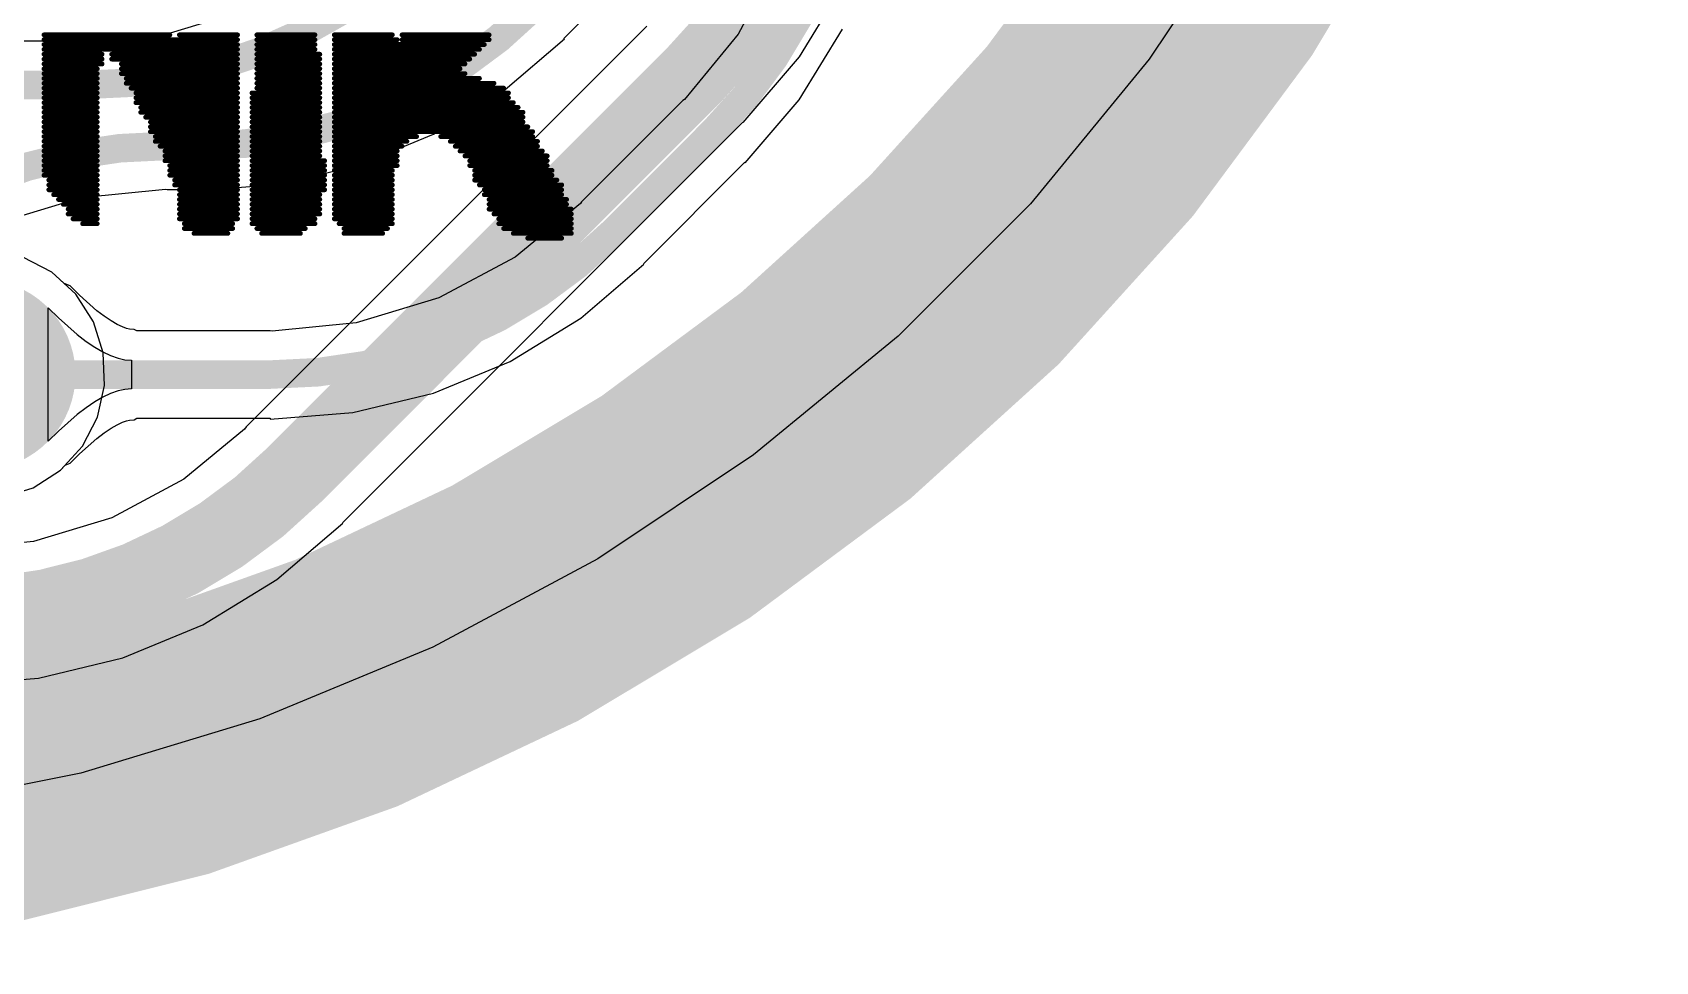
# Model space of a CAD drawing. Header units: millimetres. Extents: x 55.2 to 76.6, y 56.7 to 78.1.
# Drawn here: x 68.09 to 76.61, y 56.74 to 61.61 of the extents above; entities that cross this region are included whole.
import ezdxf

# ---------------------------------------------------------------- set-up
doc = ezdxf.new("R2010")
doc.units = ezdxf.units.MM
for name, color, linetype in [('BottomLayer', 5, 'Continuous'), ('BottomOverlay', 54, 'Continuous'), ('Mechanical1', 6, 'Continuous'), ('MultiLayer', 9, 'Continuous'), ('PadHoleLayer', 156, 'Continuous'), ('TopLayer', 1, 'Continuous'), ('TopSolder', 216, 'Continuous')]:
    doc.layers.add(name, color=color, linetype=linetype)

# ---------------------------------------------------------------- blocks, each defined once
blk = doc.blocks.new('LINX_CELL_HOLDER_SMT_1225_B_4')
at = {"layer": 'BottomOverlay', "const_width": 0.1}
blk.add_lwpolyline([(6, 0, 1), (-6, 0, 1)], format="xyb", close=True, dxfattribs=at)
blk = doc.blocks.new('TESTPOINT_HOLE_6')
at = {"layer": 'BottomLayer', "const_width": 0.5}
blk.add_lwpolyline([(-0.25, 0, 1), (0.25, 0, 1)], format="xyb", close=True, dxfattribs=at)
at = {"layer": 'MultiLayer', "const_width": 0.5}
blk.add_lwpolyline([(-0.25, 0, 1), (0.25, 0, 1)], format="xyb", close=True, dxfattribs=at)
at = {"layer": 'PadHoleLayer', "const_width": 0.325}
blk.add_lwpolyline([(-0.1625, 0, 1), (0.1625, 0, 1)], format="xyb", close=True, dxfattribs=at)
at = {"layer": 'TopLayer', "const_width": 0.5}
blk.add_lwpolyline([(-0.25, 0, 1), (0.25, 0, 1)], format="xyb", close=True, dxfattribs=at)

msp = doc.modelspace()

# ---------------------------------------------------------------- linework, layer by layer
at = {"layer": 'BottomLayer'}
for p, q in [((74.5006, 62.2898), (73.9548, 61.4728)), ((70.8817, 61.5813), (71.2752, 61.9748)), ((72.1183, 61.4852), (72.356, 61.873)), ((69.2488, 61.7397), (68.8148, 61.608)), ((68.8148, 61.608), (68.373, 61.5645)), ((71.3167, 61.6454), (69.2146, 59.5433)), ((68.3634, 61.5664), (67.8501, 61.5664)), ((68.373, 61.5645), (68.3634, 61.5664)), ((70.5607, 61.3019), (70.8845, 61.5785)), ((70.8845, 61.5785), (70.8817, 61.5813)), ((71.8229, 61.1392), (72.1183, 61.4852)), ((73.9548, 61.4728), (73.3314, 60.7133)), ((70.1975, 61.0794), (70.5607, 61.3019)), ((69.7193, 59.0386), (71.8214, 61.1407)), ((71.8214, 61.1407), (71.8229, 61.1392)), ((69.8041, 60.9164), (70.1975, 61.0794)), ((69.39, 60.817), (69.8041, 60.9164)), ((68.3487, 60.7459), (68.7905, 60.7894)), ((68.7905, 60.7894), (68.8, 60.7875)), ((68.8, 60.7875), (68.9655, 60.7875)), ((68.9655, 60.7836), (69.39, 60.817)), ((68.9655, 60.7875), (68.9655, 60.7836)), ((67.9624, 60.6287), (68.3487, 60.7459)), ((73.3314, 60.7133), (72.6367, 60.0186)), ((68.194, 60.354), (68.0422, 60.4331)), ((68.3202, 60.2384), (68.194, 60.354)), ((68.4122, 60.0941), (68.3202, 60.2384)), ((68.4637, 59.9308), (68.4122, 60.0941)), ((72.6367, 60.0186), (71.8772, 59.3952)), ((68.4711, 59.7599), (68.4637, 59.9308)), ((68.4341, 59.5928), (68.4711, 59.7599)), ((68.355, 59.441), (68.4341, 59.5928)), ((69.2057, 59.5299), (68.8864, 59.2679)), ((69.2146, 59.5433), (69.2057, 59.5299)), ((68.2394, 59.3148), (68.355, 59.441)), ((71.8772, 59.3952), (71.0602, 58.8494)), ((68.0951, 59.2228), (68.2394, 59.3148)), ((67.9318, 59.1714), (68.0951, 59.2228)), ((68.8864, 59.2679), (68.5081, 59.0657)), ((68.5081, 59.0657), (68.0977, 58.9412)), ((69.3748, 58.7417), (69.7207, 59.0371)), ((69.7207, 59.0371), (69.7193, 59.0386)), ((68.0977, 58.9412), (67.6867, 58.9007)), ((71.0602, 58.8494), (70.1937, 58.3862)), ((68.987, 58.504), (69.3748, 58.7417)), ((68.5667, 58.3299), (68.987, 58.504)), ((70.1937, 58.3862), (69.286, 58.0102)), ((68.1244, 58.2238), (68.5667, 58.3299)), ((67.6709, 58.1881), (68.1244, 58.2238)), ((69.286, 58.0102), (68.3457, 57.725)), ((68.3457, 57.725), (67.3821, 57.5333))]:
    msp.add_line(p, q, dxfattribs=at)
for points, const_width in [([(72.313, 63.1891, -0.198912), (71.5691, 61.3931)], 0.4), ([(69.9077, 61.8604, -0.164848), (68.3634, 61.337)], 0.15), ([(70.7195, 61.7435, -0.198912), (68.9655, 61.0169)], 0.15), ([(67.004, 60.273, -0.198912), (68.8, 61.0169)], 0.15), ([(69.4669, 59.2909, -0.198912), (67.6709, 58.547)], 0.4)]:
    msp.add_lwpolyline(points, format="xyb", dxfattribs=dict(at, const_width=const_width))
for points, const_width in [([(69.4669, 59.2909), (71.5691, 61.3931)], 0.4), ([(67.8501, 61.337), (68.3634, 61.337)], 0.15), ([(68.8, 61.0169), (68.9655, 61.0169)], 0.15)]:
    msp.add_lwpolyline(points, dxfattribs=dict(at, const_width=const_width))
for points, const_width in [([(71.4691, 61.3931, 1), (71.6691, 61.3931, 1)], 0.2), ([(71.4691, 61.3931, 1), (71.6691, 61.3931, 1)], 0.2), ([(68.3259, 61.337, 1), (68.4009, 61.337, 1)], 0.075), ([(68.3259, 61.337, 1), (68.4009, 61.337, 1)], 0.075), ([(68.7625, 61.0169, 1), (68.8375, 61.0169, 1)], 0.075), ([(68.7625, 61.0169, 1), (68.8375, 61.0169, 1)], 0.075), ([(68.928, 61.0169, 1), (69.003, 61.0169, 1)], 0.075), ([(68.928, 61.0169, 1), (69.003, 61.0169, 1)], 0.075), ([(69.3669, 59.2909, 1), (69.5669, 59.2909, 1)], 0.2), ([(69.3669, 59.2909, 1), (69.5669, 59.2909, 1)], 0.2)]:
    msp.add_lwpolyline(points, format="xyb", close=True, dxfattribs=dict(at, const_width=const_width))
at = {"layer": 'Mechanical1', "const_width": 0.2}
msp.add_lwpolyline([(75.913, 67.437, 1), (55.913, 67.437, 1)], format="xyb", close=True, dxfattribs=at)
at = {"layer": 'TopLayer'}
for p, q in [((74.5006, 62.2898), (73.9548, 61.4728)), ((72.0103, 62.0038), (71.7966, 61.6038)), ((72.1168, 61.2589), (72.3442, 61.6299)), ((71.7966, 61.6038), (71.515, 61.2607)), ((73.9548, 61.4728), (73.3314, 60.7133)), ((71.5068, 61.2553), (70.9747, 60.7232)), ((71.515, 61.2607), (71.5068, 61.2553)), ((71.8342, 60.9279), (72.1168, 61.2589)), ((71.2992, 60.3987), (71.8313, 60.9308)), ((71.8313, 60.9308), (71.8342, 60.9279)), ((70.9693, 60.715), (70.6262, 60.4334)), ((70.9747, 60.7232), (70.9693, 60.715)), ((73.3314, 60.7133), (72.6367, 60.0186)), ((68.194, 60.354), (68.0422, 60.4331)), ((70.6262, 60.4334), (70.2262, 60.2197)), ((68.2585, 60.295), (68.194, 60.354)), ((70.9711, 60.1132), (71.3021, 60.3958)), ((71.3021, 60.3958), (71.2992, 60.3987)), ((68.2892, 60.2825), (68.2585, 60.295)), ((68.3389, 60.2334), (68.2892, 60.2825)), ((68.1751, 59.467), (68.1751, 60.167)), ((68.1751, 60.167), (68.228, 60.1148)), ((68.4308, 60.1523), (68.3389, 60.2334)), ((70.2262, 60.2197), (69.7922, 60.088)), ((68.228, 60.1148), (68.3276, 60.0268)), ((68.4693, 60.1229), (68.4308, 60.1523)), ((68.5054, 60.0984), (68.4693, 60.1229)), ((68.5374, 60.0799), (68.5054, 60.0984)), ((68.5647, 60.067), (68.5374, 60.0799)), ((69.7922, 60.088), (69.3505, 60.0445)), ((70.6001, 59.8858), (70.9711, 60.1132)), ((68.3276, 60.0268), (68.3744, 59.991)), ((68.3744, 59.991), (68.4192, 59.9608)), ((68.5864, 60.0592), (68.5647, 60.067)), ((68.6022, 60.0557), (68.5864, 60.0592)), ((68.6252, 60.0538), (68.6022, 60.0557)), ((68.6398, 60.0464), (68.6252, 60.0538)), ((69.3409, 60.0464), (68.6398, 60.0464)), ((69.3505, 60.0445), (69.3409, 60.0464)), ((72.6367, 60.0186), (71.8772, 59.3952)), ((68.4192, 59.9608), (68.4619, 59.936)), ((68.4619, 59.936), (68.5026, 59.9168)), ((68.5026, 59.9168), (68.5412, 59.903)), ((68.5412, 59.903), (68.5778, 59.8948)), ((68.5778, 59.8948), (68.6123, 59.892)), ((68.6123, 59.892), (68.6123, 59.742)), ((70.198, 59.7192), (70.6001, 59.8858)), ((68.5778, 59.7393), (68.5412, 59.731)), ((68.6123, 59.742), (68.5778, 59.7393)), ((68.4192, 59.6733), (68.3744, 59.643)), ((68.4619, 59.698), (68.4192, 59.6733)), ((68.5026, 59.7173), (68.4619, 59.698)), ((68.5412, 59.731), (68.5026, 59.7173)), ((69.7748, 59.6176), (70.198, 59.7192)), ((68.3276, 59.6073), (68.228, 59.5193)), ((68.3744, 59.643), (68.3276, 59.6073)), ((68.5374, 59.5541), (68.5647, 59.567)), ((68.5647, 59.567), (68.5864, 59.5748)), ((68.5864, 59.5748), (68.6022, 59.5783)), ((68.6022, 59.5783), (68.6252, 59.5802)), ((68.6252, 59.5802), (68.6398, 59.5876)), ((68.6398, 59.5876), (69.3409, 59.5876)), ((69.3409, 59.5835), (69.7748, 59.6176)), ((69.3409, 59.5876), (69.3409, 59.5835)), ((68.228, 59.5193), (68.1751, 59.467)), ((68.3388, 59.4006), (68.4308, 59.4817)), ((68.4308, 59.4817), (68.4693, 59.5112)), ((68.4693, 59.5112), (68.5054, 59.5356)), ((68.5054, 59.5356), (68.5374, 59.5541)), ((68.2892, 59.3515), (68.3388, 59.4006)), ((71.8772, 59.3952), (71.0602, 58.8494)), ((68.0951, 59.2228), (68.2394, 59.3148)), ((68.2394, 59.3148), (68.2635, 59.341)), ((68.2635, 59.341), (68.2892, 59.3515)), ((67.9318, 59.1714), (68.0951, 59.2228)), ((71.0602, 58.8494), (70.1937, 58.3862)), ((70.1937, 58.3862), (69.286, 58.0102)), ((69.286, 58.0102), (68.3457, 57.725)), ((68.3457, 57.725), (67.3821, 57.5333))]:
    msp.add_line(p, q, dxfattribs=at)
at = {"layer": 'TopLayer', "const_width": 0.15}
for points in [[(72.413, 62.8891, -0.198912), (71.6691, 61.0931)], [(71.1369, 60.561, -0.198912), (69.3409, 59.817)]]:
    msp.add_lwpolyline(points, format="xyb", dxfattribs=at)
for points in [[(71.1369, 60.561), (71.613, 61.037)], [(71.613, 61.037), (71.6691, 61.0931)], [(67.818, 59.817), (69.3409, 59.817)]]:
    msp.add_lwpolyline(points, dxfattribs=at)
at = {"layer": 'TopLayer', "const_width": 0.075}
for points in [[(71.5755, 61.037, 1), (71.6505, 61.037, 1)], [(71.5755, 61.037, 1), (71.6505, 61.037, 1)], [(71.6316, 61.0931, 1), (71.7066, 61.0931, 1)], [(71.6316, 61.0931, 1), (71.7066, 61.0931, 1)], [(71.0994, 60.561, 1), (71.1744, 60.561, 1)], [(71.0994, 60.561, 1), (71.1744, 60.561, 1)], [(69.3034, 59.817, 1), (69.3784, 59.817, 1)], [(69.3034, 59.817, 1), (69.3784, 59.817, 1)]]:
    msp.add_lwpolyline(points, format="xyb", close=True, dxfattribs=at)
at = {"layer": 'TopSolder'}
for points, const_width in [([(75.913, 67.437, 1), (55.913, 67.437, 1)], 1.4), ([(68.1463, 61.5995, 1), (68.159, 61.5995, 1)], 0.0127), ([(68.8067, 61.5995, 1), (68.8194, 61.5995, 1)], 0.0127), ([(68.8575, 61.5995, 1), (68.8702, 61.5995, 1)], 0.0127), ([(69.1623, 61.5995, 1), (69.175, 61.5995, 1)], 0.0127), ([(69.2639, 61.5995, 1), (69.2766, 61.5995, 1)], 0.0127), ([(69.5687, 61.5995, 1), (69.5814, 61.5995, 1)], 0.0127), ([(69.6703, 61.5995, 1), (69.683, 61.5995, 1)], 0.0127), ([(69.9751, 61.5995, 1), (69.9878, 61.5995, 1)], 0.0127), ([(70.0259, 61.5995, 1), (70.0386, 61.5995, 1)], 0.0127), ([(70.4831, 61.5995, 1), (70.4958, 61.5995, 1)], 0.0127), ([(68.1463, 61.5741, 1), (68.159, 61.5741, 1)], 0.0127), ([(68.1463, 61.5487, 1), (68.159, 61.5487, 1)], 0.0127), ([(68.1463, 61.5233, 1), (68.159, 61.5233, 1)], 0.0127), ([(69.1623, 61.5741, 1), (69.175, 61.5741, 1)], 0.0127), ([(69.1623, 61.5487, 1), (69.175, 61.5487, 1)], 0.0127), ([(69.1623, 61.5233, 1), (69.175, 61.5233, 1)], 0.0127), ([(69.2639, 61.5741, 1), (69.2766, 61.5741, 1)], 0.0127), ([(69.2639, 61.5487, 1), (69.2766, 61.5487, 1)], 0.0127), ([(69.2639, 61.5233, 1), (69.2766, 61.5233, 1)], 0.0127), ([(69.5687, 61.5741, 1), (69.5814, 61.5741, 1)], 0.0127), ([(69.5687, 61.5487, 1), (69.5814, 61.5487, 1)], 0.0127), ([(69.5687, 61.5233, 1), (69.5814, 61.5233, 1)], 0.0127), ([(69.6703, 61.5741, 1), (69.683, 61.5741, 1)], 0.0127), ([(69.6703, 61.5487, 1), (69.683, 61.5487, 1)], 0.0127), ([(69.6703, 61.5233, 1), (69.683, 61.5233, 1)], 0.0127), ([(70.0005, 61.5741, 1), (70.0132, 61.5741, 1)], 0.0127), ([(70.0259, 61.5741, 1), (70.0386, 61.5741, 1)], 0.0127), ([(70.4323, 61.5233, 1), (70.445, 61.5233, 1)], 0.0127), ([(70.4577, 61.5487, 1), (70.4704, 61.5487, 1)], 0.0127), ([(70.4831, 61.5741, 1), (70.4958, 61.5741, 1)], 0.0127), ([(68.1463, 61.4979, 1), (68.159, 61.4979, 1)], 0.0127), ([(68.1463, 61.4725, 1), (68.159, 61.4725, 1)], 0.0127), ([(68.1463, 61.4471, 1), (68.159, 61.4471, 1)], 0.0127), ([(68.4511, 61.4979, 1), (68.4638, 61.4979, 1)], 0.0127), ([(68.4511, 61.4725, 1), (68.4638, 61.4725, 1)], 0.0127), ([(68.4511, 61.4471, 1), (68.4638, 61.4471, 1)], 0.0127), ([(68.5019, 61.4979, 1), (68.5146, 61.4979, 1)], 0.0127), ([(68.5019, 61.4725, 1), (68.5146, 61.4725, 1)], 0.0127), ([(68.5527, 61.4471, 1), (68.5654, 61.4471, 1)], 0.0127), ([(69.1623, 61.4979, 1), (69.175, 61.4979, 1)], 0.0127), ([(69.1623, 61.4725, 1), (69.175, 61.4725, 1)], 0.0127), ([(69.1623, 61.4471, 1), (69.175, 61.4471, 1)], 0.0127), ([(69.2639, 61.4979, 1), (69.2766, 61.4979, 1)], 0.0127), ([(69.2639, 61.4725, 1), (69.2766, 61.4725, 1)], 0.0127), ([(69.2639, 61.4471, 1), (69.2766, 61.4471, 1)], 0.0127), ([(69.5941, 61.4979, 1), (69.6068, 61.4979, 1)], 0.0127), ([(69.5941, 61.4725, 1), (69.6068, 61.4725, 1)], 0.0127), ([(69.5941, 61.4471, 1), (69.6068, 61.4471, 1)], 0.0127), ([(69.6703, 61.4979, 1), (69.683, 61.4979, 1)], 0.0127), ([(69.6703, 61.4725, 1), (69.683, 61.4725, 1)], 0.0127), ([(69.6703, 61.4471, 1), (69.683, 61.4471, 1)], 0.0127), ([(70.3561, 61.4471, 1), (70.3688, 61.4471, 1)], 0.0127), ([(70.3815, 61.4725, 1), (70.3942, 61.4725, 1)], 0.0127), ([(70.4069, 61.4979, 1), (70.4196, 61.4979, 1)], 0.0127), ([(68.1463, 61.4217, 1), (68.159, 61.4217, 1)], 0.0127), ([(68.1463, 61.3963, 1), (68.159, 61.3963, 1)], 0.0127), ([(68.1463, 61.3709, 1), (68.159, 61.3709, 1)], 0.0127), ([(68.1463, 61.3455, 1), (68.159, 61.3455, 1)], 0.0127), ([(68.4257, 61.4217, 1), (68.4384, 61.4217, 1)], 0.0127), ([(68.4257, 61.3963, 1), (68.4384, 61.3963, 1)], 0.0127), ([(68.4257, 61.3709, 1), (68.4384, 61.3709, 1)], 0.0127), ([(68.4257, 61.3455, 1), (68.4384, 61.3455, 1)], 0.0127), ([(68.5527, 61.4217, 1), (68.5654, 61.4217, 1)], 0.0127), ([(68.5527, 61.3963, 1), (68.5654, 61.3963, 1)], 0.0127), ([(68.5781, 61.3709, 1), (68.5908, 61.3709, 1)], 0.0127), ([(68.5781, 61.3455, 1), (68.5908, 61.3455, 1)], 0.0127), ([(69.1623, 61.4217, 1), (69.175, 61.4217, 1)], 0.0127), ([(69.1623, 61.3963, 1), (69.175, 61.3963, 1)], 0.0127), ([(69.1623, 61.3709, 1), (69.175, 61.3709, 1)], 0.0127), ([(69.1623, 61.3455, 1), (69.175, 61.3455, 1)], 0.0127), ([(69.2639, 61.4217, 1), (69.2766, 61.4217, 1)], 0.0127), ([(69.2639, 61.3963, 1), (69.2766, 61.3963, 1)], 0.0127), ([(69.2639, 61.3709, 1), (69.2766, 61.3709, 1)], 0.0127), ([(69.2639, 61.3455, 1), (69.2766, 61.3455, 1)], 0.0127), ([(69.5941, 61.4217, 1), (69.6068, 61.4217, 1)], 0.0127), ([(69.5941, 61.3963, 1), (69.6068, 61.3963, 1)], 0.0127), ([(69.5941, 61.3709, 1), (69.6068, 61.3709, 1)], 0.0127), ([(69.5941, 61.3455, 1), (69.6068, 61.3455, 1)], 0.0127), ([(69.6703, 61.4217, 1), (69.683, 61.4217, 1)], 0.0127), ([(69.6703, 61.3963, 1), (69.683, 61.3963, 1)], 0.0127), ([(69.6703, 61.3709, 1), (69.683, 61.3709, 1)], 0.0127), ([(69.6703, 61.3455, 1), (69.683, 61.3455, 1)], 0.0127), ([(70.3307, 61.4217, 1), (70.3434, 61.4217, 1)], 0.0127), ([(70.3561, 61.3963, 1), (70.3688, 61.3963, 1)], 0.0127), ([(70.4323, 61.3709, 1), (70.445, 61.3709, 1)], 0.0127), ([(70.5085, 61.3455, 1), (70.5212, 61.3455, 1)], 0.0127), ([(68.1463, 61.3201, 1), (68.159, 61.3201, 1)], 0.0127), ([(68.1463, 61.2947, 1), (68.159, 61.2947, 1)], 0.0127), ([(68.1463, 61.2693, 1), (68.159, 61.2693, 1)], 0.0127), ([(68.4257, 61.3201, 1), (68.4384, 61.3201, 1)], 0.0127), ([(68.4257, 61.2947, 1), (68.4384, 61.2947, 1)], 0.0127), ([(68.4257, 61.2693, 1), (68.4384, 61.2693, 1)], 0.0127), ([(68.6035, 61.3201, 1), (68.6162, 61.3201, 1)], 0.0127), ([(68.6289, 61.2947, 1), (68.6416, 61.2947, 1)], 0.0127), ([(68.6289, 61.2693, 1), (68.6416, 61.2693, 1)], 0.0127), ([(69.1623, 61.3201, 1), (69.175, 61.3201, 1)], 0.0127), ([(69.1623, 61.2947, 1), (69.175, 61.2947, 1)], 0.0127), ([(69.1623, 61.2693, 1), (69.175, 61.2693, 1)], 0.0127), ([(69.2385, 61.2947, 1), (69.2512, 61.2947, 1)], 0.0127), ([(69.2385, 61.2693, 1), (69.2512, 61.2693, 1)], 0.0127), ([(69.2639, 61.3201, 1), (69.2766, 61.3201, 1)], 0.0127), ([(69.5941, 61.3201, 1), (69.6068, 61.3201, 1)], 0.0127), ([(69.5941, 61.2947, 1), (69.6068, 61.2947, 1)], 0.0127), ([(69.5941, 61.2693, 1), (69.6068, 61.2693, 1)], 0.0127), ([(69.6703, 61.3201, 1), (69.683, 61.3201, 1)], 0.0127), ([(69.6703, 61.2947, 1), (69.683, 61.2947, 1)], 0.0127), ([(69.6703, 61.2693, 1), (69.683, 61.2693, 1)], 0.0127), ([(70.5593, 61.3201, 1), (70.572, 61.3201, 1)], 0.0127), ([(70.5847, 61.2947, 1), (70.5974, 61.2947, 1)], 0.0127), ([(70.5847, 61.2693, 1), (70.5974, 61.2693, 1)], 0.0127), ([(68.1463, 61.2439, 1), (68.159, 61.2439, 1)], 0.0127), ([(68.1463, 61.2185, 1), (68.159, 61.2185, 1)], 0.0127), ([(68.1463, 61.1931, 1), (68.159, 61.1931, 1)], 0.0127), ([(68.1463, 61.1677, 1), (68.159, 61.1677, 1)], 0.0127), ([(68.4257, 61.2439, 1), (68.4384, 61.2439, 1)], 0.0127), ([(68.4257, 61.2185, 1), (68.4384, 61.2185, 1)], 0.0127), ([(68.4257, 61.1931, 1), (68.4384, 61.1931, 1)], 0.0127), ([(68.4257, 61.1677, 1), (68.4384, 61.1677, 1)], 0.0127), ([(68.6289, 61.2439, 1), (68.6416, 61.2439, 1)], 0.0127), ([(68.6543, 61.2185, 1), (68.667, 61.2185, 1)], 0.0127), ([(68.6543, 61.1931, 1), (68.667, 61.1931, 1)], 0.0127), ([(68.6797, 61.1677, 1), (68.6924, 61.1677, 1)], 0.0127), ([(69.1623, 61.2439, 1), (69.175, 61.2439, 1)], 0.0127), ([(69.1623, 61.2185, 1), (69.175, 61.2185, 1)], 0.0127), ([(69.1623, 61.1931, 1), (69.175, 61.1931, 1)], 0.0127), ([(69.1623, 61.1677, 1), (69.175, 61.1677, 1)], 0.0127), ([(69.2385, 61.2439, 1), (69.2512, 61.2439, 1)], 0.0127), ([(69.2385, 61.2185, 1), (69.2512, 61.2185, 1)], 0.0127), ([(69.2385, 61.1931, 1), (69.2512, 61.1931, 1)], 0.0127), ([(69.2385, 61.1677, 1), (69.2512, 61.1677, 1)], 0.0127), ([(69.5941, 61.2439, 1), (69.6068, 61.2439, 1)], 0.0127), ([(69.5941, 61.2185, 1), (69.6068, 61.2185, 1)], 0.0127), ([(69.5941, 61.1931, 1), (69.6068, 61.1931, 1)], 0.0127), ([(69.5941, 61.1677, 1), (69.6068, 61.1677, 1)], 0.0127), ([(69.6703, 61.2439, 1), (69.683, 61.2439, 1)], 0.0127), ([(69.6703, 61.2185, 1), (69.683, 61.2185, 1)], 0.0127), ([(69.6703, 61.1931, 1), (69.683, 61.1931, 1)], 0.0127), ([(69.6703, 61.1677, 1), (69.683, 61.1677, 1)], 0.0127), ([(70.6101, 61.2439, 1), (70.6228, 61.2439, 1)], 0.0127), ([(70.6355, 61.2185, 1), (70.6482, 61.2185, 1)], 0.0127), ([(70.6609, 61.1931, 1), (70.6736, 61.1931, 1)], 0.0127), ([(70.6609, 61.1677, 1), (70.6736, 61.1677, 1)], 0.0127), ([(68.1463, 61.1423, 1), (68.159, 61.1423, 1)], 0.0127), ([(68.1463, 61.1169, 1), (68.159, 61.1169, 1)], 0.0127), ([(68.1463, 61.0915, 1), (68.159, 61.0915, 1)], 0.0127), ([(68.4257, 61.1423, 1), (68.4384, 61.1423, 1)], 0.0127), ([(68.4257, 61.1169, 1), (68.4384, 61.1169, 1)], 0.0127), ([(68.4257, 61.0915, 1), (68.4384, 61.0915, 1)], 0.0127), ([(68.7051, 61.1423, 1), (68.7178, 61.1423, 1)], 0.0127), ([(68.7051, 61.1169, 1), (68.7178, 61.1169, 1)], 0.0127), ([(68.7051, 61.0915, 1), (68.7178, 61.0915, 1)], 0.0127), ([(69.1623, 61.1423, 1), (69.175, 61.1423, 1)], 0.0127), ([(69.1623, 61.1169, 1), (69.175, 61.1169, 1)], 0.0127), ([(69.1623, 61.0915, 1), (69.175, 61.0915, 1)], 0.0127), ([(69.2385, 61.1423, 1), (69.2512, 61.1423, 1)], 0.0127), ([(69.2385, 61.1169, 1), (69.2512, 61.1169, 1)], 0.0127), ([(69.2385, 61.0915, 1), (69.2512, 61.0915, 1)], 0.0127), ([(69.5941, 61.1423, 1), (69.6068, 61.1423, 1)], 0.0127), ([(69.5941, 61.1169, 1), (69.6068, 61.1169, 1)], 0.0127), ([(69.5941, 61.0915, 1), (69.6068, 61.0915, 1)], 0.0127), ([(69.6703, 61.1423, 1), (69.683, 61.1423, 1)], 0.0127), ([(69.6703, 61.1169, 1), (69.683, 61.1169, 1)], 0.0127), ([(69.6703, 61.0915, 1), (69.683, 61.0915, 1)], 0.0127), ([(70.6609, 61.1423, 1), (70.6736, 61.1423, 1)], 0.0127), ([(70.6863, 61.1169, 1), (70.699, 61.1169, 1)], 0.0127), ([(70.7117, 61.0915, 1), (70.7244, 61.0915, 1)], 0.0127), ([(68.1463, 61.0661, 1), (68.159, 61.0661, 1)], 0.0127), ([(68.1463, 61.0407, 1), (68.159, 61.0407, 1)], 0.0127), ([(68.1463, 61.0153, 1), (68.159, 61.0153, 1)], 0.0127), ([(68.4257, 61.0661, 1), (68.4384, 61.0661, 1)], 0.0127), ([(68.4257, 61.0407, 1), (68.4384, 61.0407, 1)], 0.0127), ([(68.4257, 61.0153, 1), (68.4384, 61.0153, 1)], 0.0127), ([(68.7305, 61.0661, 1), (68.7432, 61.0661, 1)], 0.0127), ([(68.7305, 61.0407, 1), (68.7432, 61.0407, 1)], 0.0127), ([(68.7559, 61.0153, 1), (68.7686, 61.0153, 1)], 0.0127), ([(69.1623, 61.0661, 1), (69.175, 61.0661, 1)], 0.0127), ([(69.1623, 61.0407, 1), (69.175, 61.0407, 1)], 0.0127), ([(69.1623, 61.0153, 1), (69.175, 61.0153, 1)], 0.0127), ([(69.2385, 61.0661, 1), (69.2512, 61.0661, 1)], 0.0127), ([(69.2385, 61.0407, 1), (69.2512, 61.0407, 1)], 0.0127), ([(69.2385, 61.0153, 1), (69.2512, 61.0153, 1)], 0.0127), ([(69.5941, 61.0661, 1), (69.6068, 61.0661, 1)], 0.0127), ([(69.5941, 61.0407, 1), (69.6068, 61.0407, 1)], 0.0127), ([(69.5941, 61.0153, 1), (69.6068, 61.0153, 1)], 0.0127), ([(69.6703, 61.0661, 1), (69.683, 61.0661, 1)], 0.0127), ([(69.6703, 61.0407, 1), (69.683, 61.0407, 1)], 0.0127), ([(69.6703, 61.0153, 1), (69.683, 61.0153, 1)], 0.0127), ([(70.0259, 61.0153, 1), (70.0386, 61.0153, 1)], 0.0127), ([(70.0513, 61.0407, 1), (70.064, 61.0407, 1)], 0.0127), ([(70.1021, 61.0661, 1), (70.1148, 61.0661, 1)], 0.0127), ([(70.2291, 61.0661, 1), (70.2418, 61.0661, 1)], 0.0127), ([(70.2799, 61.0407, 1), (70.2926, 61.0407, 1)], 0.0127), ([(70.3053, 61.0153, 1), (70.318, 61.0153, 1)], 0.0127), ([(70.7117, 61.0661, 1), (70.7244, 61.0661, 1)], 0.0127), ([(70.7371, 61.0407, 1), (70.7498, 61.0407, 1)], 0.0127), ([(70.7371, 61.0153, 1), (70.7498, 61.0153, 1)], 0.0127), ([(68.1463, 60.9899, 1), (68.159, 60.9899, 1)], 0.0127), ([(68.1463, 60.9645, 1), (68.159, 60.9645, 1)], 0.0127), ([(68.1463, 60.9391, 1), (68.159, 60.9391, 1)], 0.0127), ([(68.1463, 60.9137, 1), (68.159, 60.9137, 1)], 0.0127), ([(68.4257, 60.9899, 1), (68.4384, 60.9899, 1)], 0.0127), ([(68.4257, 60.9645, 1), (68.4384, 60.9645, 1)], 0.0127), ([(68.4257, 60.9391, 1), (68.4384, 60.9391, 1)], 0.0127), ([(68.4257, 60.9137, 1), (68.4384, 60.9137, 1)], 0.0127), ([(68.7813, 60.9899, 1), (68.794, 60.9899, 1)], 0.0127), ([(68.7813, 60.9645, 1), (68.794, 60.9645, 1)], 0.0127), ([(68.7813, 60.9391, 1), (68.794, 60.9391, 1)], 0.0127), ([(68.8067, 60.9137, 1), (68.8194, 60.9137, 1)], 0.0127), ([(69.1623, 60.9899, 1), (69.175, 60.9899, 1)], 0.0127), ([(69.1623, 60.9645, 1), (69.175, 60.9645, 1)], 0.0127), ([(69.1623, 60.9391, 1), (69.175, 60.9391, 1)], 0.0127), ([(69.1623, 60.9137, 1), (69.175, 60.9137, 1)], 0.0127), ([(69.2385, 60.9899, 1), (69.2512, 60.9899, 1)], 0.0127), ([(69.2385, 60.9645, 1), (69.2512, 60.9645, 1)], 0.0127), ([(69.2385, 60.9391, 1), (69.2512, 60.9391, 1)], 0.0127), ([(69.2385, 60.9137, 1), (69.2512, 60.9137, 1)], 0.0127), ([(69.5941, 60.9899, 1), (69.6068, 60.9899, 1)], 0.0127), ([(69.5941, 60.9645, 1), (69.6068, 60.9645, 1)], 0.0127), ([(69.6195, 60.9391, 1), (69.6322, 60.9391, 1)], 0.0127), ([(69.6195, 60.9137, 1), (69.6322, 60.9137, 1)], 0.0127), ([(69.6703, 60.9899, 1), (69.683, 60.9899, 1)], 0.0127), ([(69.6703, 60.9645, 1), (69.683, 60.9645, 1)], 0.0127), ([(69.6703, 60.9391, 1), (69.683, 60.9391, 1)], 0.0127), ([(69.6703, 60.9137, 1), (69.683, 60.9137, 1)], 0.0127), ([(70.0005, 60.9899, 1), (70.0132, 60.9899, 1)], 0.0127), ([(70.0005, 60.9645, 1), (70.0132, 60.9645, 1)], 0.0127), ([(70.0005, 60.9391, 1), (70.0132, 60.9391, 1)], 0.0127), ([(70.0005, 60.9137, 1), (70.0132, 60.9137, 1)], 0.0127), ([(70.3307, 60.9899, 1), (70.3434, 60.9899, 1)], 0.0127), ([(70.3561, 60.9645, 1), (70.3688, 60.9645, 1)], 0.0127), ([(70.3815, 60.9391, 1), (70.3942, 60.9391, 1)], 0.0127), ([(70.3815, 60.9137, 1), (70.3942, 60.9137, 1)], 0.0127), ([(70.7625, 60.9899, 1), (70.7752, 60.9899, 1)], 0.0127), ([(70.7879, 60.9645, 1), (70.8006, 60.9645, 1)], 0.0127), ([(70.7879, 60.9391, 1), (70.8006, 60.9391, 1)], 0.0127), ([(70.7879, 60.9137, 1), (70.8006, 60.9137, 1)], 0.0127), ([(68.1463, 60.8883, 1), (68.159, 60.8883, 1)], 0.0127), ([(68.1463, 60.8629, 1), (68.159, 60.8629, 1)], 0.0127), ([(68.1717, 60.8375, 1), (68.1844, 60.8375, 1)], 0.0127), ([(68.4257, 60.8883, 1), (68.4384, 60.8883, 1)], 0.0127), ([(68.4257, 60.8629, 1), (68.4384, 60.8629, 1)], 0.0127), ([(68.4257, 60.8375, 1), (68.4384, 60.8375, 1)], 0.0127), ([(68.8067, 60.8883, 1), (68.8194, 60.8883, 1)], 0.0127), ([(68.8067, 60.8629, 1), (68.8194, 60.8629, 1)], 0.0127), ([(68.8321, 60.8375, 1), (68.8448, 60.8375, 1)], 0.0127), ([(69.1623, 60.8883, 1), (69.175, 60.8883, 1)], 0.0127), ([(69.1623, 60.8629, 1), (69.175, 60.8629, 1)], 0.0127), ([(69.1623, 60.8375, 1), (69.175, 60.8375, 1)], 0.0127), ([(69.2385, 60.8883, 1), (69.2512, 60.8883, 1)], 0.0127), ([(69.2385, 60.8629, 1), (69.2512, 60.8629, 1)], 0.0127), ([(69.2385, 60.8375, 1), (69.2512, 60.8375, 1)], 0.0127), ([(69.6195, 60.8883, 1), (69.6322, 60.8883, 1)], 0.0127), ([(69.6195, 60.8629, 1), (69.6322, 60.8629, 1)], 0.0127), ([(69.6195, 60.8375, 1), (69.6322, 60.8375, 1)], 0.0127), ([(69.6703, 60.8883, 1), (69.683, 60.8883, 1)], 0.0127), ([(69.6703, 60.8629, 1), (69.683, 60.8629, 1)], 0.0127), ([(69.6703, 60.8375, 1), (69.683, 60.8375, 1)], 0.0127), ([(69.9751, 60.8883, 1), (69.9878, 60.8883, 1)], 0.0127), ([(69.9751, 60.8629, 1), (69.9878, 60.8629, 1)], 0.0127), ([(69.9751, 60.8375, 1), (69.9878, 60.8375, 1)], 0.0127), ([(70.4069, 60.8883, 1), (70.4196, 60.8883, 1)], 0.0127), ([(70.4069, 60.8629, 1), (70.4196, 60.8629, 1)], 0.0127), ([(70.4069, 60.8375, 1), (70.4196, 60.8375, 1)], 0.0127), ([(70.8133, 60.8883, 1), (70.826, 60.8883, 1)], 0.0127), ([(70.8133, 60.8629, 1), (70.826, 60.8629, 1)], 0.0127), ([(70.8387, 60.8375, 1), (70.8514, 60.8375, 1)], 0.0127), ([(68.1717, 60.8121, 1), (68.1844, 60.8121, 1)], 0.0127), ([(68.1717, 60.7867, 1), (68.1844, 60.7867, 1)], 0.0127), ([(68.1971, 60.7613, 1), (68.2098, 60.7613, 1)], 0.0127), ([(68.4257, 60.8121, 1), (68.4384, 60.8121, 1)], 0.0127), ([(68.4257, 60.7867, 1), (68.4384, 60.7867, 1)], 0.0127), ([(68.4257, 60.7613, 1), (68.4384, 60.7613, 1)], 0.0127), ([(68.8321, 60.8121, 1), (68.8448, 60.8121, 1)], 0.0127), ([(68.8575, 60.7867, 1), (68.8702, 60.7867, 1)], 0.0127), ([(68.8575, 60.7613, 1), (68.8702, 60.7613, 1)], 0.0127), ([(69.1623, 60.8121, 1), (69.175, 60.8121, 1)], 0.0127), ([(69.1623, 60.7867, 1), (69.175, 60.7867, 1)], 0.0127), ([(69.1623, 60.7613, 1), (69.175, 60.7613, 1)], 0.0127), ([(69.2385, 60.8121, 1), (69.2512, 60.8121, 1)], 0.0127), ([(69.2385, 60.7867, 1), (69.2512, 60.7867, 1)], 0.0127), ([(69.2385, 60.7613, 1), (69.2512, 60.7613, 1)], 0.0127), ([(69.5941, 60.7613, 1), (69.6068, 60.7613, 1)], 0.0127), ([(69.6195, 60.8121, 1), (69.6322, 60.8121, 1)], 0.0127), ([(69.6195, 60.7867, 1), (69.6322, 60.7867, 1)], 0.0127), ([(69.6703, 60.8121, 1), (69.683, 60.8121, 1)], 0.0127), ([(69.6703, 60.7867, 1), (69.683, 60.7867, 1)], 0.0127), ([(69.6703, 60.7613, 1), (69.683, 60.7613, 1)], 0.0127), ([(69.9751, 60.8121, 1), (69.9878, 60.8121, 1)], 0.0127), ([(69.9751, 60.7867, 1), (69.9878, 60.7867, 1)], 0.0127), ([(69.9751, 60.7613, 1), (69.9878, 60.7613, 1)], 0.0127), ([(70.4323, 60.8121, 1), (70.445, 60.8121, 1)], 0.0127), ([(70.4577, 60.7867, 1), (70.4704, 60.7867, 1)], 0.0127), ([(70.4577, 60.7613, 1), (70.4704, 60.7613, 1)], 0.0127), ([(70.8641, 60.8121, 1), (70.8768, 60.8121, 1)], 0.0127), ([(70.8641, 60.7867, 1), (70.8768, 60.7867, 1)], 0.0127), ([(70.8641, 60.7613, 1), (70.8768, 60.7613, 1)], 0.0127), ([(68.2225, 60.7359, 1), (68.2352, 60.7359, 1)], 0.0127), ([(68.2479, 60.7105, 1), (68.2606, 60.7105, 1)], 0.0127), ([(68.2733, 60.6851, 1), (68.286, 60.6851, 1)], 0.0127), ([(68.2733, 60.6597, 1), (68.286, 60.6597, 1)], 0.0127), ([(68.4257, 60.7359, 1), (68.4384, 60.7359, 1)], 0.0127), ([(68.4257, 60.7105, 1), (68.4384, 60.7105, 1)], 0.0127), ([(68.4257, 60.6851, 1), (68.4384, 60.6851, 1)], 0.0127), ([(68.4257, 60.6597, 1), (68.4384, 60.6597, 1)], 0.0127), ([(68.8575, 60.7359, 1), (68.8702, 60.7359, 1)], 0.0127), ([(68.8575, 60.7105, 1), (68.8702, 60.7105, 1)], 0.0127), ([(68.8575, 60.6851, 1), (68.8702, 60.6851, 1)], 0.0127), ([(68.8575, 60.6597, 1), (68.8702, 60.6597, 1)], 0.0127), ([(69.1623, 60.7359, 1), (69.175, 60.7359, 1)], 0.0127), ([(69.1623, 60.7105, 1), (69.175, 60.7105, 1)], 0.0127), ([(69.1623, 60.6851, 1), (69.175, 60.6851, 1)], 0.0127), ([(69.1623, 60.6597, 1), (69.175, 60.6597, 1)], 0.0127), ([(69.2385, 60.7359, 1), (69.2512, 60.7359, 1)], 0.0127), ([(69.2385, 60.7105, 1), (69.2512, 60.7105, 1)], 0.0127), ([(69.2385, 60.6851, 1), (69.2512, 60.6851, 1)], 0.0127), ([(69.2385, 60.6597, 1), (69.2512, 60.6597, 1)], 0.0127), ([(69.5941, 60.7359, 1), (69.6068, 60.7359, 1)], 0.0127), ([(69.5941, 60.7105, 1), (69.6068, 60.7105, 1)], 0.0127), ([(69.5941, 60.6851, 1), (69.6068, 60.6851, 1)], 0.0127), ([(69.5941, 60.6597, 1), (69.6068, 60.6597, 1)], 0.0127), ([(69.6703, 60.7359, 1), (69.683, 60.7359, 1)], 0.0127), ([(69.6703, 60.7105, 1), (69.683, 60.7105, 1)], 0.0127), ([(69.6703, 60.6851, 1), (69.683, 60.6851, 1)], 0.0127), ([(69.6703, 60.6597, 1), (69.683, 60.6597, 1)], 0.0127), ([(69.9751, 60.7359, 1), (69.9878, 60.7359, 1)], 0.0127), ([(69.9751, 60.7105, 1), (69.9878, 60.7105, 1)], 0.0127), ([(69.9751, 60.6851, 1), (69.9878, 60.6851, 1)], 0.0127), ([(69.9751, 60.6597, 1), (69.9878, 60.6597, 1)], 0.0127), ([(70.4831, 60.7359, 1), (70.4958, 60.7359, 1)], 0.0127), ([(70.4831, 60.7105, 1), (70.4958, 60.7105, 1)], 0.0127), ([(70.4831, 60.6851, 1), (70.4958, 60.6851, 1)], 0.0127), ([(70.5085, 60.6597, 1), (70.5212, 60.6597, 1)], 0.0127), ([(70.8895, 60.7359, 1), (70.9022, 60.7359, 1)], 0.0127), ([(70.8895, 60.7105, 1), (70.9022, 60.7105, 1)], 0.0127), ([(70.9149, 60.6851, 1), (70.9276, 60.6851, 1)], 0.0127), ([(70.9149, 60.6597, 1), (70.9276, 60.6597, 1)], 0.0127), ([(68.2987, 60.6343, 1), (68.3114, 60.6343, 1)], 0.0127), ([(68.3495, 60.6089, 1), (68.3622, 60.6089, 1)], 0.0127), ([(68.4257, 60.6343, 1), (68.4384, 60.6343, 1)], 0.0127), ([(68.4257, 60.6089, 1), (68.4384, 60.6089, 1)], 0.0127), ([(68.8575, 60.6343, 1), (68.8702, 60.6343, 1)], 0.0127), ([(68.8829, 60.6089, 1), (68.8956, 60.6089, 1)], 0.0127), ([(68.8829, 60.5835, 1), (68.8956, 60.5835, 1)], 0.0127), ([(69.1369, 60.6089, 1), (69.1496, 60.6089, 1)], 0.0127), ([(69.1369, 60.5835, 1), (69.1496, 60.5835, 1)], 0.0127), ([(69.1623, 60.6343, 1), (69.175, 60.6343, 1)], 0.0127), ([(69.2385, 60.6343, 1), (69.2512, 60.6343, 1)], 0.0127), ([(69.2385, 60.6089, 1), (69.2512, 60.6089, 1)], 0.0127), ([(69.2639, 60.5835, 1), (69.2766, 60.5835, 1)], 0.0127), ([(69.5179, 60.5835, 1), (69.5306, 60.5835, 1)], 0.0127), ([(69.5687, 60.6343, 1), (69.5814, 60.6343, 1)], 0.0127), ([(69.5687, 60.6089, 1), (69.5814, 60.6089, 1)], 0.0127), ([(69.6703, 60.6343, 1), (69.683, 60.6343, 1)], 0.0127), ([(69.6957, 60.6089, 1), (69.7084, 60.6089, 1)], 0.0127), ([(69.7211, 60.5835, 1), (69.7338, 60.5835, 1)], 0.0127), ([(69.9497, 60.5835, 1), (69.9624, 60.5835, 1)], 0.0127), ([(69.9751, 60.6343, 1), (69.9878, 60.6343, 1)], 0.0127), ([(69.9751, 60.6089, 1), (69.9878, 60.6089, 1)], 0.0127), ([(70.5339, 60.6343, 1), (70.5466, 60.6343, 1)], 0.0127), ([(70.5339, 60.6089, 1), (70.5466, 60.6089, 1)], 0.0127), ([(70.5593, 60.5835, 1), (70.572, 60.5835, 1)], 0.0127), ([(70.9149, 60.6343, 1), (70.9276, 60.6343, 1)], 0.0127), ([(70.9149, 60.6089, 1), (70.9276, 60.6089, 1)], 0.0127), ([(70.9149, 60.5835, 1), (70.9276, 60.5835, 1)], 0.0127), ([(68.9337, 60.5581, 1), (68.9464, 60.5581, 1)], 0.0127), ([(69.1115, 60.5581, 1), (69.1242, 60.5581, 1)], 0.0127), ([(69.2893, 60.5581, 1), (69.302, 60.5581, 1)], 0.0127), ([(69.4925, 60.5581, 1), (69.5052, 60.5581, 1)], 0.0127), ([(69.7211, 60.5581, 1), (69.7338, 60.5581, 1)], 0.0127), ([(69.9243, 60.5581, 1), (69.937, 60.5581, 1)], 0.0127), ([(70.6101, 60.5581, 1), (70.6228, 60.5581, 1)], 0.0127), ([(70.6863, 60.5327, 1), (70.699, 60.5327, 1)], 0.0127), ([(70.8641, 60.5327, 1), (70.8768, 60.5327, 1)], 0.0127), ([(70.9149, 60.5581, 1), (70.9276, 60.5581, 1)], 0.0127)]:
    msp.add_lwpolyline(points, format="xyb", close=True, dxfattribs=dict(at, const_width=const_width))
at = {"layer": 'TopSolder', "const_width": 0.0254}
for points in [[(68.1527, 61.5995), (68.8131, 61.5995)], [(68.8639, 61.5995), (69.1687, 61.5995)], [(69.2703, 61.5995), (69.5751, 61.5995)], [(69.6767, 61.5995), (69.9815, 61.5995)], [(70.0323, 61.5995), (70.4895, 61.5995)], [(68.1527, 61.5741), (69.1687, 61.5741)], [(68.1527, 61.5487), (69.1687, 61.5487)], [(68.1527, 61.5233), (69.1687, 61.5233)], [(69.2703, 61.5741), (69.5751, 61.5741)], [(69.2703, 61.5487), (69.5751, 61.5487)], [(69.2703, 61.5233), (69.5751, 61.5233)], [(69.6767, 61.5741), (70.0069, 61.5741)], [(69.6767, 61.5487), (70.4641, 61.5487)], [(69.6767, 61.5233), (70.4387, 61.5233)], [(70.0323, 61.5741), (70.4895, 61.5741)], [(68.1527, 61.4979), (68.4575, 61.4979)], [(68.1527, 61.4725), (68.4575, 61.4725)], [(68.1527, 61.4471), (68.4575, 61.4471)], [(68.5083, 61.4979), (69.1687, 61.4979)], [(68.5083, 61.4725), (69.1687, 61.4725)], [(68.5591, 61.4471), (69.1687, 61.4471)], [(69.2703, 61.4979), (69.6005, 61.4979)], [(69.2703, 61.4725), (69.6005, 61.4725)], [(69.2703, 61.4471), (69.6005, 61.4471)], [(69.6767, 61.4979), (70.4133, 61.4979)], [(69.6767, 61.4725), (70.3879, 61.4725)], [(69.6767, 61.4471), (70.3625, 61.4471)], [(68.1527, 61.4217), (68.4321, 61.4217)], [(68.1527, 61.3963), (68.4321, 61.3963)], [(68.1527, 61.3709), (68.4321, 61.3709)], [(68.1527, 61.3455), (68.4321, 61.3455)], [(68.5591, 61.4217), (69.1687, 61.4217)], [(68.5591, 61.3963), (69.1687, 61.3963)], [(68.5845, 61.3709), (69.1687, 61.3709)], [(68.5845, 61.3455), (69.1687, 61.3455)], [(69.2703, 61.4217), (69.6005, 61.4217)], [(69.2703, 61.3963), (69.6005, 61.3963)], [(69.2703, 61.3709), (69.6005, 61.3709)], [(69.2703, 61.3455), (69.6005, 61.3455)], [(69.6767, 61.4217), (70.3371, 61.4217)], [(69.6767, 61.3963), (70.3625, 61.3963)], [(69.6767, 61.3709), (70.4387, 61.3709)], [(69.6767, 61.3455), (70.5149, 61.3455)], [(68.1527, 61.3201), (68.4321, 61.3201)], [(68.1527, 61.2947), (68.4321, 61.2947)], [(68.1527, 61.2693), (68.4321, 61.2693)], [(68.6099, 61.3201), (69.1687, 61.3201)], [(68.6353, 61.2947), (69.1687, 61.2947)], [(68.6353, 61.2693), (69.1687, 61.2693)], [(69.2449, 61.2947), (69.6005, 61.2947)], [(69.2449, 61.2693), (69.6005, 61.2693)], [(69.2703, 61.3201), (69.6005, 61.3201)], [(69.6767, 61.3201), (70.5657, 61.3201)], [(69.6767, 61.2947), (70.5911, 61.2947)], [(69.6767, 61.2693), (70.5911, 61.2693)], [(68.1527, 61.2439), (68.4321, 61.2439)], [(68.1527, 61.2185), (68.4321, 61.2185)], [(68.1527, 61.1931), (68.4321, 61.1931)], [(68.1527, 61.1677), (68.4321, 61.1677)], [(68.6353, 61.2439), (69.1687, 61.2439)], [(68.6607, 61.2185), (69.1687, 61.2185)], [(68.6607, 61.1931), (69.1687, 61.1931)], [(68.6861, 61.1677), (69.1687, 61.1677)], [(69.2449, 61.2439), (69.6005, 61.2439)], [(69.2449, 61.2185), (69.6005, 61.2185)], [(69.2449, 61.1931), (69.6005, 61.1931)], [(69.2449, 61.1677), (69.6005, 61.1677)], [(69.6767, 61.2439), (70.6165, 61.2439)], [(69.6767, 61.2185), (70.6419, 61.2185)], [(69.6767, 61.1931), (70.6673, 61.1931)], [(69.6767, 61.1677), (70.6673, 61.1677)], [(68.1527, 61.1423), (68.4321, 61.1423)], [(68.1527, 61.1169), (68.4321, 61.1169)], [(68.1527, 61.0915), (68.4321, 61.0915)], [(68.7115, 61.1423), (69.1687, 61.1423)], [(68.7115, 61.1169), (69.1687, 61.1169)], [(68.7115, 61.0915), (69.1687, 61.0915)], [(69.2449, 61.1423), (69.6005, 61.1423)], [(69.2449, 61.1169), (69.6005, 61.1169)], [(69.2449, 61.0915), (69.6005, 61.0915)], [(69.6767, 61.1423), (70.6673, 61.1423)], [(69.6767, 61.1169), (70.6927, 61.1169)], [(69.6767, 61.0915), (70.7181, 61.0915)], [(68.1527, 61.0661), (68.4321, 61.0661)], [(68.1527, 61.0407), (68.4321, 61.0407)], [(68.1527, 61.0153), (68.4321, 61.0153)], [(68.7369, 61.0661), (69.1687, 61.0661)], [(68.7369, 61.0407), (69.1687, 61.0407)], [(68.7623, 61.0153), (69.1687, 61.0153)], [(69.2449, 61.0661), (69.6005, 61.0661)], [(69.2449, 61.0407), (69.6005, 61.0407)], [(69.2449, 61.0153), (69.6005, 61.0153)], [(69.6767, 61.0661), (70.1085, 61.0661)], [(69.6767, 61.0407), (70.0577, 61.0407)], [(69.6767, 61.0153), (70.0323, 61.0153)], [(70.2355, 61.0661), (70.7181, 61.0661)], [(70.2863, 61.0407), (70.7435, 61.0407)], [(70.3117, 61.0153), (70.7435, 61.0153)], [(68.1527, 60.9899), (68.4321, 60.9899)], [(68.1527, 60.9645), (68.4321, 60.9645)], [(68.1527, 60.9391), (68.4321, 60.9391)], [(68.1527, 60.9137), (68.4321, 60.9137)], [(68.7877, 60.9899), (69.1687, 60.9899)], [(68.7877, 60.9645), (69.1687, 60.9645)], [(68.7877, 60.9391), (69.1687, 60.9391)], [(68.8131, 60.9137), (69.1687, 60.9137)], [(69.2449, 60.9899), (69.6005, 60.9899)], [(69.2449, 60.9645), (69.6005, 60.9645)], [(69.2449, 60.9391), (69.6259, 60.9391)], [(69.2449, 60.9137), (69.6259, 60.9137)], [(69.6767, 60.9899), (70.0069, 60.9899)], [(69.6767, 60.9645), (70.0069, 60.9645)], [(69.6767, 60.9391), (70.0069, 60.9391)], [(69.6767, 60.9137), (70.0069, 60.9137)], [(70.3371, 60.9899), (70.7689, 60.9899)], [(70.3625, 60.9645), (70.7943, 60.9645)], [(70.3879, 60.9391), (70.7943, 60.9391)], [(70.3879, 60.9137), (70.7943, 60.9137)], [(68.1527, 60.8883), (68.4321, 60.8883)], [(68.1527, 60.8629), (68.4321, 60.8629)], [(68.1781, 60.8375), (68.4321, 60.8375)], [(68.8131, 60.8883), (69.1687, 60.8883)], [(68.8131, 60.8629), (69.1687, 60.8629)], [(68.8385, 60.8375), (69.1687, 60.8375)], [(69.2449, 60.8883), (69.6259, 60.8883)], [(69.2449, 60.8629), (69.6259, 60.8629)], [(69.2449, 60.8375), (69.6259, 60.8375)], [(69.6767, 60.8883), (69.9815, 60.8883)], [(69.6767, 60.8629), (69.9815, 60.8629)], [(69.6767, 60.8375), (69.9815, 60.8375)], [(70.4133, 60.8883), (70.8197, 60.8883)], [(70.4133, 60.8629), (70.8197, 60.8629)], [(70.4133, 60.8375), (70.8451, 60.8375)], [(68.1781, 60.8121), (68.4321, 60.8121)], [(68.1781, 60.7867), (68.4321, 60.7867)], [(68.2035, 60.7613), (68.4321, 60.7613)], [(68.8385, 60.8121), (69.1687, 60.8121)], [(68.8639, 60.7867), (69.1687, 60.7867)], [(68.8639, 60.7613), (69.1687, 60.7613)], [(69.2449, 60.8121), (69.6259, 60.8121)], [(69.2449, 60.7867), (69.6259, 60.7867)], [(69.2449, 60.7613), (69.6005, 60.7613)], [(69.6767, 60.8121), (69.9815, 60.8121)], [(69.6767, 60.7867), (69.9815, 60.7867)], [(69.6767, 60.7613), (69.9815, 60.7613)], [(70.4387, 60.8121), (70.8705, 60.8121)], [(70.4641, 60.7867), (70.8705, 60.7867)], [(70.4641, 60.7613), (70.8705, 60.7613)], [(68.2289, 60.7359), (68.4321, 60.7359)], [(68.2543, 60.7105), (68.4321, 60.7105)], [(68.2797, 60.6851), (68.4321, 60.6851)], [(68.2797, 60.6597), (68.4321, 60.6597)], [(68.8639, 60.7359), (69.1687, 60.7359)], [(68.8639, 60.7105), (69.1687, 60.7105)], [(68.8639, 60.6851), (69.1687, 60.6851)], [(68.8639, 60.6597), (69.1687, 60.6597)], [(69.2449, 60.7359), (69.6005, 60.7359)], [(69.2449, 60.7105), (69.6005, 60.7105)], [(69.2449, 60.6851), (69.6005, 60.6851)], [(69.2449, 60.6597), (69.6005, 60.6597)], [(69.6767, 60.7359), (69.9815, 60.7359)], [(69.6767, 60.7105), (69.9815, 60.7105)], [(69.6767, 60.6851), (69.9815, 60.6851)], [(69.6767, 60.6597), (69.9815, 60.6597)], [(70.4895, 60.7359), (70.8959, 60.7359)], [(70.4895, 60.7105), (70.8959, 60.7105)], [(70.4895, 60.6851), (70.9213, 60.6851)], [(70.5149, 60.6597), (70.9213, 60.6597)], [(68.3051, 60.6343), (68.4321, 60.6343)], [(68.3559, 60.6089), (68.4321, 60.6089)], [(68.8639, 60.6343), (69.1687, 60.6343)], [(68.8893, 60.6089), (69.1433, 60.6089)], [(68.8893, 60.5835), (69.1433, 60.5835)], [(69.2449, 60.6343), (69.5751, 60.6343)], [(69.2449, 60.6089), (69.5751, 60.6089)], [(69.2703, 60.5835), (69.5243, 60.5835)], [(69.6767, 60.6343), (69.9815, 60.6343)], [(69.7021, 60.6089), (69.9815, 60.6089)], [(69.7275, 60.5835), (69.9561, 60.5835)], [(70.5403, 60.6343), (70.9213, 60.6343)], [(70.5403, 60.6089), (70.9213, 60.6089)], [(70.5657, 60.5835), (70.9213, 60.5835)], [(68.9401, 60.5581), (69.1179, 60.5581)], [(69.2957, 60.5581), (69.4989, 60.5581)], [(69.7275, 60.5581), (69.9307, 60.5581)], [(70.6165, 60.5581), (70.9213, 60.5581)], [(70.6927, 60.5327), (70.8705, 60.5327)]]:
    msp.add_lwpolyline(points, dxfattribs=at)

# ---------------------------------------------------------------- block references
for name, p, rotation in [('LINX_CELL_HOLDER_SMT_1225_B_4', (65.913, 67.437), 180), ('TESTPOINT_HOLE_6', (67.818, 59.817), 350)]:
    msp.add_blockref(name, p, dxfattribs=dict(rotation=rotation))

doc.saveas('drawing.dxf')
